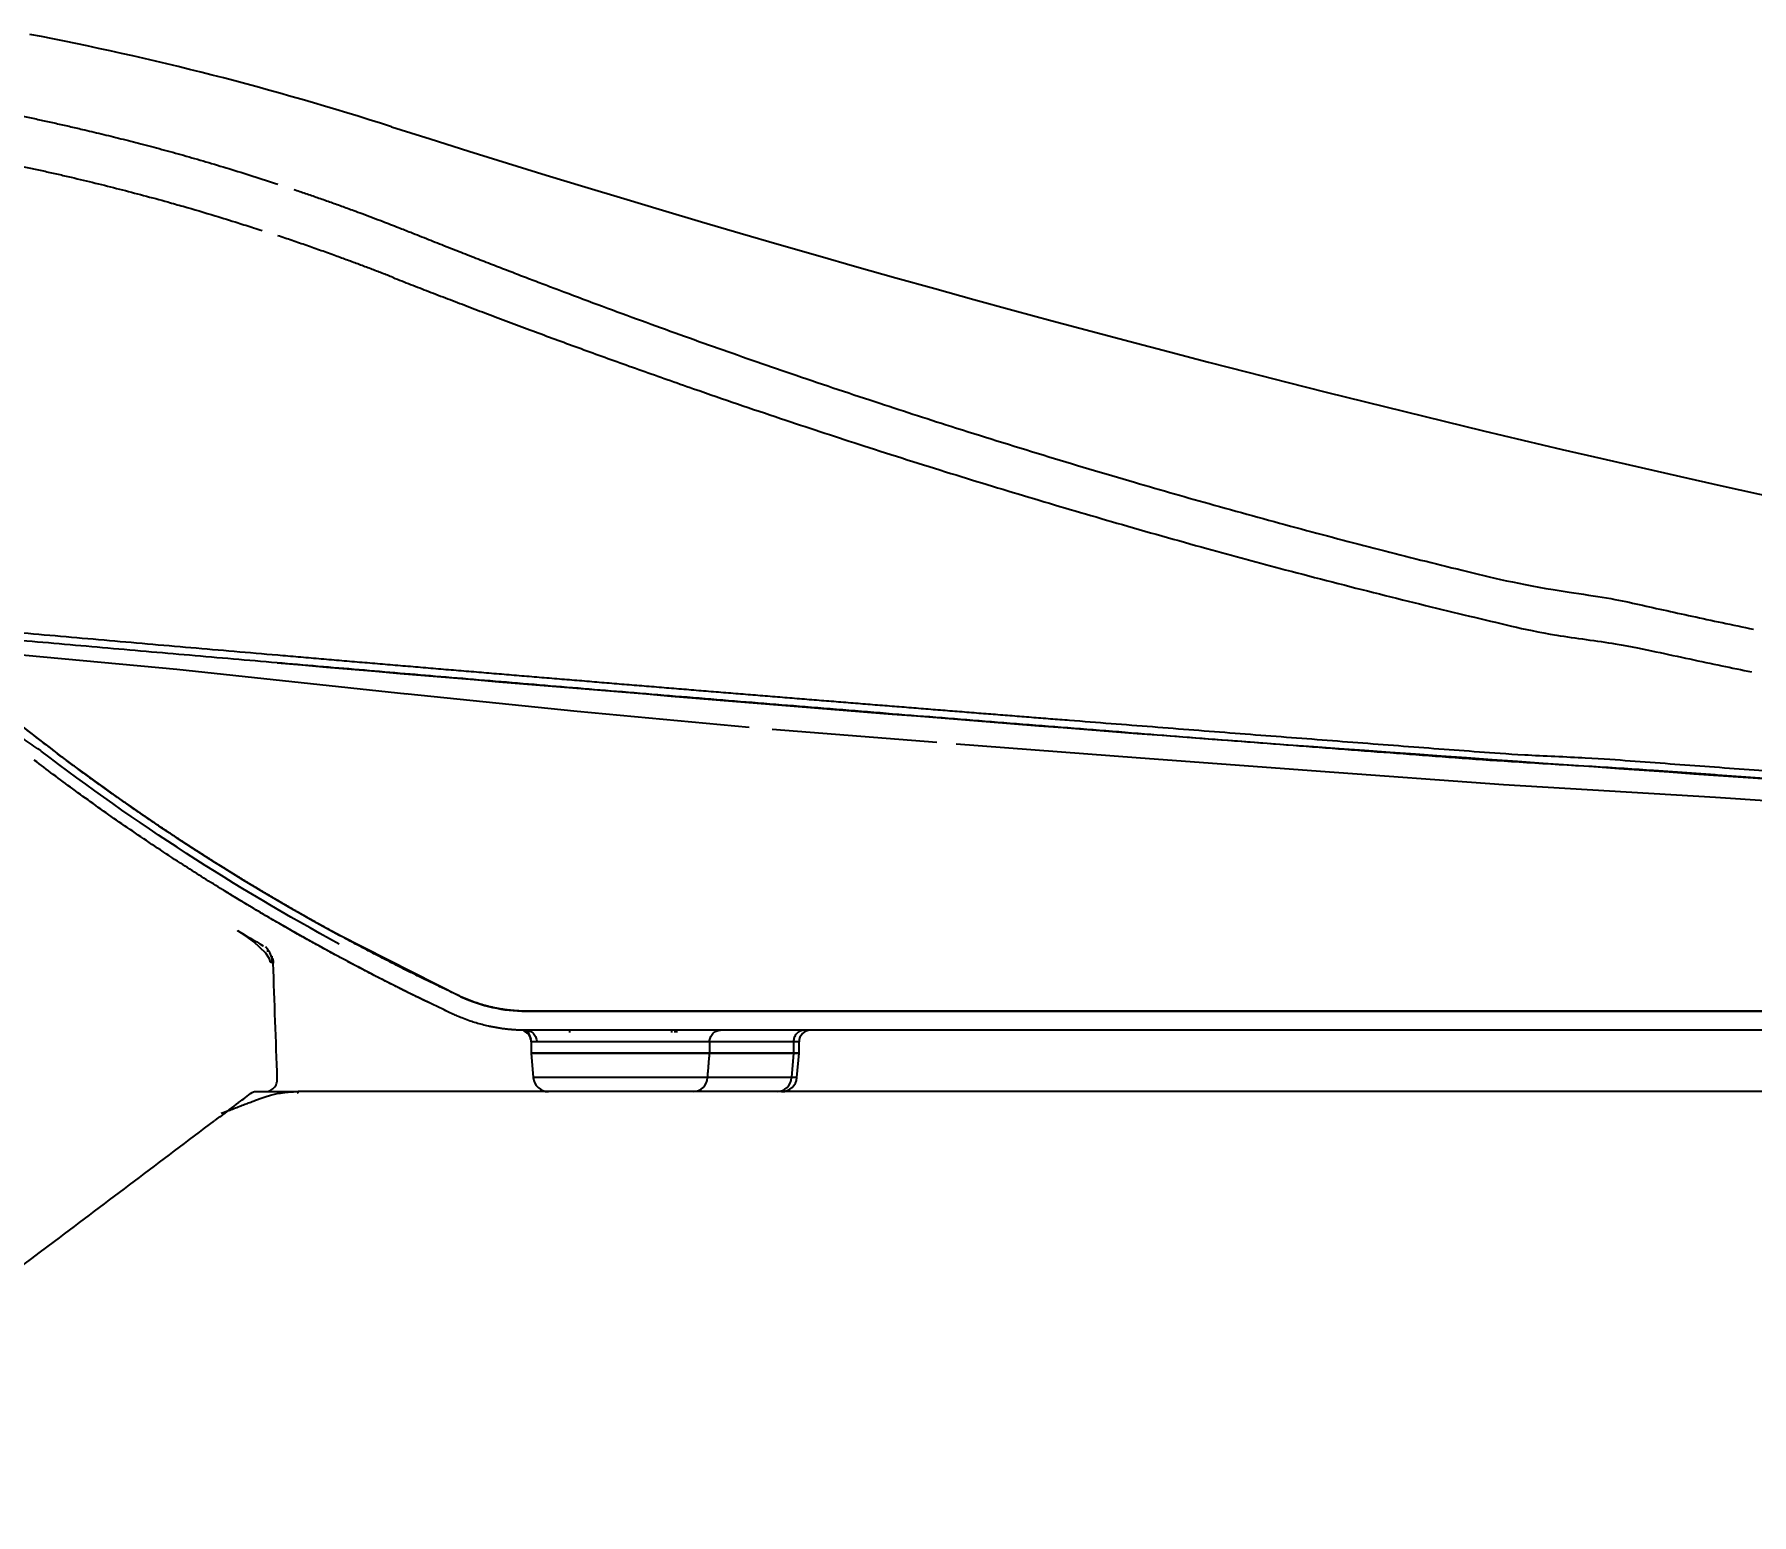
# Model space of a CAD drawing. Extents: x -4361 to 1554, y -156 to 2372.
# Drawn here: x -3877.1 to -3653.1, y 516.1 to 709.2 of the extents above; entities that cross this region are included whole.
import ezdxf

# ---------------------------------------------------------------- set-up
doc = ezdxf.new("R2010")
doc.units = 0
doc.header["$LTSCALE"] = 20
doc.header["$MEASUREMENT"] = 0
doc.layers.get('0').update_dxf_attribs({"linetype": 'CONTINUOUS'})
doc.layers.get('DEFPOINTS').update_dxf_attribs({"linetype": 'CONTINUOUS'})
doc.styles.get("Standard").update_dxf_attribs({"font": 'NanumGothic.ttf'})
doc.dimstyles.get("Standard").update_dxf_attribs({"dimtxt": 2.7, "dimasz": 2.5, "dimexe": 1.5, "dimexo": 1.5, "dimgap": 1.5, "dimtad": 1, "dimdec": 0, "dimlfac": 10, "dimzin": 0, "dimdsep": 46, "dimtxsty": 'Standard', "dimcen": 0, "dimclrt": 2, "dimadec": 0, "dimazin": 0, "dimtfac": 1, "dimtdec": 0, "dimtmove": 0, "dimatfit": 3, "dimfxl": 0, "dimtolj": 1, "dimtzin": 0, "dimarcsym": 0})

# ---------------------------------------------------------------- blocks, each defined once
blk = doc.blocks.new('*D62')
at = {"color": 3, "lineweight": -2}
for p, q in [((-3484.29, 600.46), (-3484.29, -45.98)), ((-4229.15, 189.82), (-4229.15, -45.98)), ((-4209.15, -40.98), (-3504.29, -40.98))]:
    blk.add_line(p, q, dxfattribs=at)
at = {"color": 3}
for points in [[(-4209.15, -37.64), (-4209.15, -44.31), (-4229.15, -40.98)], [(-3504.29, -37.64), (-3504.29, -44.31), (-3484.29, -40.98)]]:
    blk.add_solid(points, dxfattribs=at)
at = {"layer": 'DEFPOINTS', "color": 0}
for p in [(-3484.29, 601.96), (-4229.15, 191.32), (-3484.29, -40.98)]:
    blk.add_point(p, dxfattribs=at)
at = {"color": 2, "insert": (-3858.72, -20.2), "char_height": 20, "attachment_point": 5}
blk.add_mtext('\\A1;745', dxfattribs=at)

msp = doc.modelspace()

# ---------------------------------------------------------------- linework, layer by layer
for p, q in [((-3759.38, 616.84), (-3780.86, 618.57)), ((-3821.43, 583.7), (-3837.3, 591.72)), ((-3847.3, 590.28), (-3847.32, 590.23)), ((-3846, 588.59), (-3846.01, 588.71)), ((-3846, 588.61), (-3846.01, 588.71)), ((-3632.38, 581.82), (-3812.96, 581.82)), ((-3812.94, 579.32), (-3812.82, 579.19)), ((-3807.28, 579.32), (-3807.28, 579.02)), ((-3793.92, 579.02), (-3793.92, 579.32)), ((-3793.53, 579.32), (-3793.53, 579.02)), ((-3793.28, 579.02), (-3793.28, 579.32)), ((-3812.28, 577.82), (-3812.28, 576.32)), ((-3812.28, 576.32), (-3812, 573.15)), ((-3812.28, 576.32), (-3789, 576.32)), ((-3789, 576.32), (-3812.28, 576.32)), ((-3789, 577.82), (-3811.55, 577.82)), ((-3789, 577.82), (-3789, 576.32)), ((-3778.06, 577.82), (-3789, 577.82)), ((-3789, 576.32), (-3778.06, 576.32)), ((-3778.06, 576.32), (-3789, 576.32)), ((-3778.06, 576.32), (-3778.32, 573.15)), ((-3778.06, 577.82), (-3778.06, 576.32)), ((-3777.33, 577.82), (-3778.06, 577.82)), ((-3778.06, 576.32), (-3777.33, 576.32)), ((-3777.33, 576.32), (-3778.06, 576.32)), ((-3777.61, 573.15), (-3777.33, 576.32)), ((-3777.33, 576.32), (-3777.33, 577.82)), ((-3846.81, 571.32), (-3842.66, 571.32)), ((-3789.26, 573.15), (-3812, 573.15)), ((-3778.32, 573.15), (-3789.26, 573.15)), ((-3777.61, 573.15), (-3778.32, 573.15))]:
    msp.add_line(p, q)
at = {"flags": 128}
for points in [[(-3828.49, 623.15), (-3858.51, 626.36), (-3888.14, 629.1)], [(-3783.84, 618.83), (-3806.27, 620.88), (-3828.76, 623.18)], [(-3635.1, 608.14), (-3657.8, 609.69), (-3685.45, 611.35), (-3709.32, 613.07), (-3733.38, 614.85), (-3756.85, 616.64)], [(-3846.29, 588.2), (-3846.42, 588.62), (-3846.88, 589.36), (-3848.44, 590.84), (-3849.45, 591.58), (-3850.55, 592.31)], [(-3846.64, 589.54), (-3846.64, 589.84), (-3846.94, 590.19)], [(-3846.01, 588.18), (-3846, 588.58), (-3846.09, 588.98)], [(-3812.94, 579.32), (-3812.68, 579.03), (-3812.32, 578.21)]]:
    msp.add_lwpolyline(points, dxfattribs=at)
for centre, radius, start, end in [((-3952.98, 316.37), 400, 72.1688, 79.1442), ((-3210.79, 2648.01), 2046.91, 252.37726, 261.83817), ((-3696.91, 850.02), 293.99, 229.3221, 232.4245), ((-3696.9, 850.03), 294, 232.4244, 241.4745), ((-3690.72, 860.28), 312.02, 239.1859, 239.8929), ((-3848.45, 588.26), 2.4, 356.8943, 41.2539), ((-3812.96, 601.82), 20, 244.941, 270.0001), ((-3813.78, 577.83), 1.5, 358.9863, 68.5413), ((-3775.83, 577.82), 1.5, 90, 180), ((-3810.01, 573.32), 2, 185, 270), ((-3791.19, 573.25), 1.93, 271.6326, 356.9252), ((-3780.24, 573.25), 1.93, 271.6333, 356.9244), ((-3779.6, 573.32), 2, 270, 355)]:
    msp.add_arc(centre, radius, start, end)
for points, knots in [([(-3896.95, 701.75), (-3896.36, 701.66), (-3895.19, 701.49), (-3893.43, 701.22), (-3891.68, 700.94), (-3889.92, 700.65), (-3888.18, 700.36), (-3886.43, 700.05), (-3884.69, 699.73), (-3882.95, 699.4), (-3881.21, 699.06), (-3879.47, 698.72), (-3877.73, 698.36), (-3875.99, 697.99), (-3874.26, 697.61), (-3872.52, 697.22), (-3870.55, 696.76), (-3868.31, 696.23), (-3865.77, 695.6), (-3863.14, 694.93), (-3860.41, 694.21), (-3857.59, 693.43), (-3854.67, 692.59), (-3851.65, 691.69), (-3848.52, 690.73), (-3846.41, 690.04), (-3845.33, 689.69)], [0, 0, 0, 0, 0.033573, 0.067095, 0.100574, 0.134018, 0.167433, 0.200829, 0.234213, 0.267593, 0.300977, 0.334372, 0.367786, 0.401228, 0.434705, 0.468225, 0.501796, 0.549156, 0.598394, 0.64955, 0.702674, 0.757819, 0.815048, 0.874433, 0.936053, 1, 1, 1, 1]), ([(-3897.9, 695.4), (-3897.33, 695.32), (-3896.18, 695.15), (-3894.46, 694.89), (-3892.74, 694.62), (-3891.03, 694.33), (-3889.32, 694.04), (-3887.61, 693.74), (-3885.9, 693.43), (-3884.19, 693.1), (-3882.48, 692.77), (-3880.78, 692.43), (-3879.08, 692.08), (-3877.38, 691.72), (-3875.68, 691.35), (-3873.98, 690.97), (-3870.74, 690.22), (-3865.96, 689.05), (-3861.1, 687.76), (-3856.95, 686.58), (-3853.89, 685.68), (-3850.82, 684.73), (-3848.78, 684.09), (-3847.74, 683.75), (-3847.37, 683.63)], [0, 0, 0, 0, 0.033456, 0.066912, 0.100367, 0.133822, 0.167277, 0.200732, 0.234187, 0.267642, 0.301098, 0.334554, 0.36801, 0.401467, 0.434925, 0.468382, 0.501839, 0.627058, 0.75227, 0.792437, 0.876386, 0.936526, 0.977731, 1, 1, 1, 1]), ([(-3843.24, 689), (-3842.72, 688.82), (-3841.69, 688.47), (-3840.14, 687.93), (-3838.57, 687.38), (-3837, 686.82), (-3835.58, 686.3), (-3833.8, 685.64), (-3831.85, 684.91), (-3829.74, 684.09), (-3828.52, 683.61), (-3827.98, 683.4)], [0, 0, 0, 0, 0.0999141, 0.2012135, 0.3035452, 0.4065543, 0.5098841, 0.5827924, 0.7571417, 0.8945919, 1, 1, 1, 1]), ([(-3827.98, 683.4), (-3827.21, 683.09), (-3825.67, 682.47), (-3823.38, 681.57), (-3821.14, 680.69), (-3818.95, 679.83), (-3816.8, 679), (-3814.7, 678.18), (-3812.64, 677.39), (-3810.63, 676.63), (-3805.93, 674.85), (-3798.57, 672.11), (-3788.48, 668.48), (-3778.12, 664.87), (-3767.79, 661.41), (-3756.83, 657.86), (-3745.54, 654.34), (-3734.09, 650.92), (-3722.86, 647.71), (-3711.98, 644.72), (-3700.97, 641.83), (-3689.98, 639.09), (-3681.54, 637.08), (-3671.55, 635.7), (-3668.14, 634.93), (-3664.56, 634.14), (-3660.81, 633.32), (-3656.88, 632.47), (-3654.21, 631.91), (-3652.84, 631.63)], [0, 0, 0, 0, 0.0138734, 0.0274604, 0.0407621, 0.0537798, 0.0665145, 0.0789673, 0.0911392, 0.1030313, 0.1146445, 0.1743901, 0.2332494, 0.2926039, 0.3566416, 0.4143727, 0.4843971, 0.5538583, 0.6141013, 0.6800954, 0.7433561, 0.8059629, 0.8717218, 0.8905761, 0.9104379, 0.9313089, 0.9531911, 0.9760871, 1, 1, 1, 1]), ([(-3830.29, 677.5), (-3830.77, 677.69), (-3831.74, 678.07), (-3833.21, 678.63), (-3834.71, 679.2), (-3836.23, 679.76), (-3837.89, 680.36), (-3839.66, 681), (-3841.55, 681.67), (-3843.44, 682.32), (-3844.71, 682.74), (-3845.33, 682.95)], [0, 0, 0, 0, 0.097149, 0.195717, 0.295708, 0.397124, 0.499967, 0.625191, 0.750064, 0.876567, 1, 1, 1, 1]), ([(-3830.29, 677.5), (-3829.52, 677.2), (-3827.97, 676.59), (-3825.59, 675.67), (-3823.13, 674.72), (-3820.58, 673.75), (-3817.94, 672.74), (-3815.22, 671.72), (-3812.4, 670.66), (-3809.5, 669.59), (-3806.51, 668.49), (-3803.43, 667.37), (-3800.26, 666.23), (-3797, 665.07), (-3793.65, 663.89), (-3787.67, 661.8), (-3779.41, 658.99), (-3768.5, 655.41), (-3757.72, 651.99), (-3746.71, 648.64), (-3735.58, 645.37), (-3724.65, 642.28), (-3713.23, 639.19), (-3703.73, 636.74), (-3695.72, 634.75), (-3689.98, 633.36), (-3684.5, 632.06), (-3679.29, 630.86), (-3670.34, 629.75), (-3665.65, 628.71), (-3661.22, 627.76), (-3657.06, 626.88), (-3654.38, 626.33), (-3653.08, 626.06)], [0, 0, 0, 0, 0.013424, 0.027348, 0.041772, 0.056697, 0.072123, 0.088049, 0.104475, 0.121401, 0.138828, 0.156755, 0.175183, 0.19411, 0.213538, 0.233466, 0.298234, 0.356863, 0.422389, 0.484648, 0.546773, 0.614348, 0.673042, 0.743504, 0.777991, 0.810981, 0.842475, 0.872471, 0.900971, 0.927974, 0.953479, 0.977488, 1, 1, 1, 1]), ([(-3890.65, 632.23), (-3886.88, 631.89), (-3879.32, 631.22), (-3867.99, 630.23), (-3856.66, 629.24), (-3849.11, 628.59), (-3845.33, 628.27)], [0, 0, 0, 0, 0.249997, 0.499996, 0.749997, 1, 1, 1, 1]), ([(-3845.42, 627.24), (-3849.22, 627.57), (-3856.81, 628.22), (-3868.17, 629.21), (-3879.47, 630.2), (-3886.99, 630.87), (-3890.74, 631.2)], [0, 0, 0, 0, 0.2516833, 0.5022443, 0.7516833, 1, 1, 1, 1]), ([(-3845.42, 627.24), (-3811.12, 624.3), (-3776.82, 621.47), (-3708.91, 616.11), (-3671.32, 613.57), (-3638.45, 611.2)], [0, 0, 0, 0, 0.5, 0.5, 1, 1, 1, 1]), ([(-3638.8, 611.23), (-3639.62, 611.29), (-3641.25, 611.4), (-3643.71, 611.58), (-3646.16, 611.76), (-3648.62, 611.94), (-3651.08, 612.12), (-3653.54, 612.3), (-3656, 612.48), (-3658.46, 612.66), (-3660.92, 612.84), (-3663.38, 613.02), (-3669.5, 613.47), (-3683.31, 614.21), (-3696.81, 615.22), (-3710.35, 616.26), (-3723.83, 617.3), (-3737.26, 618.35), (-3750.47, 619.39), (-3763.54, 620.44), (-3776.28, 621.47), (-3788.82, 622.49), (-3800.85, 623.48), (-3812.6, 624.46), (-3822.02, 625.25), (-3829.38, 625.87), (-3834.71, 626.33), (-3840.05, 626.78), (-3843.63, 627.09), (-3845.42, 627.24)], [0, 0, 0, 0, 0.012464, 0.024918, 0.037363, 0.049797, 0.062222, 0.074637, 0.087043, 0.09944, 0.111828, 0.124207, 0.136578, 0.204114, 0.271685, 0.338603, 0.405781, 0.47176, 0.537293, 0.60049, 0.66414, 0.724262, 0.784264, 0.840206, 0.896076, 0.921897, 0.947823, 0.973857, 1, 1, 1, 1]), ([(-3845.33, 628.27), (-3844.44, 628.19), (-3842.66, 628.04), (-3839.98, 627.81), (-3837.32, 627.58), (-3834.65, 627.35), (-3831.99, 627.13), (-3829.34, 626.9), (-3826.69, 626.68), (-3824.05, 626.45), (-3821.4, 626.23), (-3818.77, 626.01), (-3816.14, 625.79), (-3813.51, 625.57), (-3810.89, 625.35), (-3808.27, 625.13), (-3805.66, 624.92), (-3803.06, 624.7), (-3800.46, 624.48), (-3797.86, 624.27), (-3795.27, 624.06), (-3792.68, 623.84), (-3790.1, 623.63), (-3787.52, 623.42), (-3784.95, 623.21), (-3782.39, 623), (-3779.83, 622.79), (-3777.27, 622.58), (-3774.72, 622.38), (-3772.18, 622.17), (-3769.64, 621.97), (-3767.1, 621.76), (-3764.57, 621.56), (-3762.05, 621.36), (-3759.53, 621.15), (-3757.02, 620.95), (-3754.51, 620.75), (-3752.01, 620.55), (-3749.52, 620.36), (-3747.03, 620.16), (-3744.54, 619.96), (-3741.08, 619.69), (-3736.64, 619.34), (-3731.23, 618.92), (-3725.84, 618.5), (-3720.47, 618.08), (-3715.11, 617.67), (-3709.77, 617.26), (-3704.45, 616.85), (-3699.15, 616.44), (-3693.86, 616.04), (-3688.6, 615.65), (-3683.35, 615.25), (-3674.12, 614.86), (-3668.91, 614.48), (-3663.73, 614.09), (-3658.56, 613.71), (-3653.41, 613.33), (-3648.28, 612.96), (-3643.17, 612.59), (-3639.78, 612.34), (-3638.09, 612.22)], [0, 0, 0, 0, 0.0129911, 0.0259606, 0.0389085, 0.0518349, 0.0647398, 0.0776231, 0.0904848, 0.103325, 0.1161436, 0.1289406, 0.1417161, 0.1544701, 0.1672024, 0.1799133, 0.1926025, 0.2052702, 0.2179163, 0.2305409, 0.2431439, 0.2557254, 0.2682852, 0.2808236, 0.2933403, 0.3058355, 0.3183091, 0.3307612, 0.3431916, 0.3556006, 0.3679879, 0.3803537, 0.3926979, 0.4050206, 0.4173217, 0.4296012, 0.4418591, 0.4540955, 0.4663103, 0.4785035, 0.4906752, 0.5028253, 0.529434, 0.5559936, 0.5825041, 0.6089656, 0.635378, 0.6617414, 0.6880557, 0.7143209, 0.740537, 0.7667041, 0.7928221, 0.8188911, 0.844911, 0.8708818, 0.8968036, 0.9226763, 0.9484999, 0.9742745, 1, 1, 1, 1]), ([(-3888.67, 627.18), (-3888.66, 627.17), (-3888.54, 627.07), (-3888.1, 626.69), (-3887.39, 626.09), (-3886.52, 625.35), (-3885.59, 624.56), (-3884.56, 623.71), (-3883.14, 622.54), (-3881.25, 621), (-3878.92, 619.14), (-3876.51, 617.26), (-3874.87, 616.02), (-3874.04, 615.38)], [0, 0, 0, 0, 0.002854, 0.071156, 0.143856, 0.212582, 0.285666, 0.355005, 0.42804, 0.570709, 0.713646, 0.854004, 1, 1, 1, 1]), ([(-3876.18, 615.74), (-3876.2, 615.76), (-3876.25, 615.79), (-3876.4, 615.89), (-3876.86, 616.2), (-3877.47, 616.61), (-3878.13, 617.06), (-3878.59, 617.38), (-3879.31, 617.88), (-3880.26, 618.53), (-3881.56, 619.44), (-3882.87, 620.36), (-3884.18, 621.3), (-3885.48, 622.23), (-3886.7, 623.13), (-3887.58, 623.77), (-3888.06, 624.12), (-3888.3, 624.3), (-3888.33, 624.33), (-3888.34, 624.33)], [0, 0, 0, 0, 0.003328, 0.008918, 0.026883, 0.089937, 0.122232, 0.150711, 0.175374, 0.260306, 0.332055, 0.433654, 0.529174, 0.621261, 0.747125, 0.867492, 0.93213, 0.992896, 1, 1, 1, 1]), ([(-3837.99, 589.25), (-3838.46, 589.5), (-3839.42, 590.03), (-3840.93, 590.86), (-3842.56, 591.77), (-3844.31, 592.77), (-3846.19, 593.85), (-3849.14, 595.59), (-3853.12, 598), (-3857.4, 600.71), (-3860.99, 603.06), (-3863.88, 605.01), (-3866.68, 606.94), (-3869.4, 608.86), (-3872.03, 610.77), (-3874.59, 612.66), (-3876.25, 613.93), (-3877.08, 614.55)], [0, 0, 0, 0, 0.033834, 0.070801, 0.110902, 0.154138, 0.200506, 0.250009, 0.375005, 0.5, 0.576293, 0.650965, 0.724015, 0.795444, 0.865251, 0.933436, 1, 1, 1, 1]), ([(-3830.2, 587.98), (-3830.7, 588.24), (-3831.68, 588.74), (-3833.15, 589.5), (-3834.62, 590.28), (-3836.08, 591.06), (-3837.54, 591.85), (-3839, 592.65), (-3840.45, 593.45), (-3841.9, 594.27), (-3843.35, 595.1), (-3844.79, 595.93), (-3846.23, 596.77), (-3847.66, 597.62), (-3849.09, 598.48), (-3850.51, 599.35), (-3851.93, 600.22), (-3853.35, 601.11), (-3854.76, 602), (-3856.17, 602.9), (-3857.57, 603.81), (-3858.97, 604.73), (-3860.36, 605.66), (-3861.75, 606.59), (-3863.14, 607.54), (-3864.52, 608.49), (-3865.89, 609.45), (-3867.26, 610.42), (-3868.63, 611.39), (-3869.99, 612.38), (-3871.34, 613.37), (-3872.7, 614.37), (-3873.59, 615.05), (-3874.04, 615.38)], [0, 0, 0, 0, 0.032022, 0.06406, 0.096113, 0.128183, 0.160267, 0.192368, 0.224485, 0.256617, 0.288765, 0.320928, 0.353108, 0.385303, 0.417514, 0.44974, 0.481983, 0.514241, 0.546514, 0.578804, 0.611109, 0.64343, 0.675767, 0.70812, 0.740488, 0.772872, 0.805271, 0.837687, 0.870118, 0.902565, 0.935028, 0.967506, 1, 1, 1, 1]), ([(-3850.14, 596.2), (-3850.73, 596.56), (-3851.92, 597.28), (-3852.48, 597.62), (-3852.3, 597.52), (-3852.3, 597.52)], [0, 0, 0, 0, 0.499543, 0.99951, 1, 1, 1, 1]), ([(-3825.54, 582.89), (-3825.77, 583), (-3826.22, 583.21), (-3826.88, 583.54), (-3827.54, 583.86), (-3828.19, 584.18), (-3828.83, 584.49), (-3829.46, 584.81), (-3830.08, 585.12), (-3830.69, 585.43), (-3831.3, 585.74), (-3831.89, 586.04), (-3832.48, 586.34), (-3833.06, 586.64), (-3833.63, 586.94), (-3835.33, 587.82), (-3837.99, 589.24), (-3841.29, 591.05), (-3844.17, 592.68), (-3846, 593.74), (-3847.09, 594.38), (-3847.61, 594.69), (-3848.1, 594.98), (-3848.56, 595.25), (-3849, 595.51), (-3849.41, 595.76), (-3849.79, 595.99), (-3850.02, 596.13), (-3850.14, 596.2)], [0, 0, 0, 0, 0.017857, 0.035701, 0.053532, 0.071352, 0.089161, 0.106962, 0.124755, 0.142541, 0.160323, 0.1781, 0.195875, 0.213648, 0.231421, 0.249196, 0.374452, 0.499498, 0.624628, 0.749917, 0.781154, 0.812385, 0.843615, 0.874851, 0.906101, 0.937372, 0.968669, 1, 1, 1, 1]), ([(-3822.49, 581.44), (-3822.99, 581.67), (-3823.98, 582.14), (-3825.46, 582.84), (-3826.92, 583.55), (-3828.36, 584.26), (-3829.79, 584.97), (-3831.2, 585.68), (-3832.59, 586.39), (-3833.96, 587.11), (-3835.32, 587.82), (-3836.67, 588.53), (-3837.55, 589.01), (-3837.99, 589.25)], [0, 0, 0, 0, 0.0951596, 0.1894681, 0.2829257, 0.3755329, 0.4672898, 0.5581971, 0.6482549, 0.7374637, 0.8258239, 0.9133358, 1, 1, 1, 1]), ([(-3845.92, 588.08), (-3845.93, 588.08), (-3845.94, 588.09), (-3846.26, 588.19), (-3846.31, 588.21)], [0, 0, 0, 0, 0.851117, 1, 1, 1, 1]), ([(-3846.01, 588.72), (-3846.01, 588.69), (-3845.99, 588.64), (-3845.97, 588.55), (-3845.95, 588.45), (-3845.94, 588.34), (-3845.92, 588.21), (-3845.92, 588.12), (-3845.92, 588.08)], [0, 0, 0, 0, 0.152334, 0.309659, 0.472576, 0.641624, 0.817289, 1, 1, 1, 1]), ([(-3821.43, 583.7), (-3821.96, 583.95), (-3823.01, 584.44), (-3824.54, 585.18), (-3826.03, 585.9), (-3827.47, 586.61), (-3828.85, 587.3), (-3829.76, 587.76), (-3830.2, 587.98)], [0, 0, 0, 0, 0.180216, 0.355012, 0.524387, 0.688343, 0.846881, 1, 1, 1, 1]), ([(-3812.96, 581.82), (-3813.11, 581.82), (-3813.41, 581.82), (-3813.87, 581.84), (-3814.32, 581.86), (-3814.78, 581.9), (-3815.23, 581.95), (-3815.69, 582), (-3816.14, 582.07), (-3816.59, 582.15), (-3817.04, 582.24), (-3817.49, 582.34), (-3817.94, 582.45), (-3818.39, 582.57), (-3818.83, 582.7), (-3819.27, 582.84), (-3819.71, 582.99), (-3820.14, 583.15), (-3820.58, 583.33), (-3821.01, 583.51), (-3821.29, 583.64), (-3821.43, 583.7)], [0, 0, 0, 0, 0.051956, 0.103987, 0.156092, 0.208272, 0.260527, 0.312857, 0.365262, 0.417742, 0.470297, 0.522928, 0.575633, 0.628415, 0.681271, 0.734203, 0.787211, 0.840295, 0.893454, 0.946689, 1, 1, 1, 1]), ([(-3812.96, 579.32), (-3813.12, 579.32), (-3813.44, 579.32), (-3813.93, 579.34), (-3814.42, 579.37), (-3814.9, 579.4), (-3815.39, 579.45), (-3815.88, 579.51), (-3816.37, 579.58), (-3816.86, 579.66), (-3817.35, 579.75), (-3818.22, 579.93), (-3819.18, 580.19), (-3820.27, 580.53), (-3821.07, 580.83), (-3821.83, 581.14), (-3822.28, 581.34), (-3822.49, 581.44)], [0, 0, 0, 0, 0.049268, 0.098698, 0.148289, 0.198042, 0.247956, 0.298032, 0.34827, 0.39867, 0.449231, 0.499954, 0.67111, 0.749944, 0.847583, 0.930935, 1, 1, 1, 1]), ([(-3812.96, 581.82), (-3812.15, 581.82), (-3810.46, 581.82), (-3807.82, 581.82), (-3804.96, 581.82), (-3801.88, 581.82), (-3798.49, 581.82), (-3794.98, 581.82), (-3790.84, 581.82), (-3787.24, 581.82), (-3784.8, 581.82), (-3784.08, 581.82)], [0, 0, 0, 0, 0.0836872, 0.1750119, 0.2739742, 0.3805738, 0.4948109, 0.6262685, 0.745789, 0.9247475, 1, 1, 1, 1]), ([(-3784.08, 581.82), (-3783.59, 581.82), (-3782.42, 581.82), (-3780.39, 581.82), (-3777.76, 581.82), (-3774.85, 581.82), (-3771.85, 581.82), (-3768.86, 581.82), (-3765.6, 581.82), (-3762.5, 581.82), (-3760.47, 581.82), (-3759.67, 581.82)], [0, 0, 0, 0, 0.05989, 0.143199, 0.249924, 0.382787, 0.500086, 0.618462, 0.750205, 0.901305, 1, 1, 1, 1]), ([(-3759.67, 581.82), (-3758.88, 581.82), (-3757.29, 581.82), (-3754.91, 581.82), (-3752.53, 581.82), (-3750.15, 581.82), (-3747.78, 581.82), (-3745.41, 581.82), (-3743.04, 581.82), (-3740.67, 581.82), (-3738.3, 581.82), (-3735.93, 581.82), (-3733.57, 581.82), (-3731.2, 581.82), (-3728.84, 581.82), (-3726.48, 581.82), (-3724.12, 581.82), (-3721.77, 581.82), (-3719.41, 581.82), (-3717.06, 581.82), (-3714.71, 581.82), (-3712.36, 581.82), (-3710.02, 581.82), (-3707.67, 581.82), (-3705.33, 581.82), (-3702.99, 581.82), (-3700.65, 581.82), (-3698.32, 581.82), (-3695.99, 581.82), (-3693.65, 581.82), (-3691.33, 581.82), (-3689, 581.82), (-3686.68, 581.82), (-3684.36, 581.82), (-3682.04, 581.82), (-3679.72, 581.82), (-3673.41, 581.82), (-3671.1, 581.82), (-3668.79, 581.82), (-3666.48, 581.82), (-3664.18, 581.82), (-3661.88, 581.82), (-3659.58, 581.82), (-3657.28, 581.82), (-3654.99, 581.82), (-3652.7, 581.82), (-3650.42, 581.82), (-3648.13, 581.82), (-3645.85, 581.82), (-3643.57, 581.82), (-3641.3, 581.82), (-3639.03, 581.82), (-3636.76, 581.82), (-3634.49, 581.82), (-3632.98, 581.82), (-3632.23, 581.82)], [0, 0, 0, 0, 0.018931, 0.03786, 0.056787, 0.075711, 0.094633, 0.113552, 0.132469, 0.151383, 0.170295, 0.189204, 0.208111, 0.227016, 0.245918, 0.264818, 0.283715, 0.30261, 0.321502, 0.340392, 0.359279, 0.378164, 0.397047, 0.415927, 0.434805, 0.45368, 0.472553, 0.491423, 0.510291, 0.529156, 0.548019, 0.56688, 0.585738, 0.604594, 0.623447, 0.642298, 0.661146, 0.679992, 0.698836, 0.717677, 0.736515, 0.755352, 0.774185, 0.793017, 0.811845, 0.830672, 0.849496, 0.868317, 0.887137, 0.905953, 0.924767, 0.943579, 0.962389, 0.981196, 1, 1, 1, 1]), ([(-3813.08, 579.32), (-3813.25, 579.32), (-3813.62, 579.33), (-3813.79, 579.33), (-3813.72, 579.33), (-3813.72, 579.33)], [0, 0, 0, 0, 0.433984, 0.988008, 1, 1, 1, 1]), ([(-3632.85, 579.32), (-3633.64, 579.32), (-3635.22, 579.32), (-3637.59, 579.32), (-3639.96, 579.32), (-3642.33, 579.32), (-3644.71, 579.32), (-3647.09, 579.32), (-3649.47, 579.32), (-3651.86, 579.32), (-3654.25, 579.32), (-3656.64, 579.32), (-3659.03, 579.32), (-3661.43, 579.32), (-3663.83, 579.32), (-3666.23, 579.32), (-3668.64, 579.32), (-3671.04, 579.32), (-3673.46, 579.32), (-3682.69, 579.32), (-3690.78, 579.32), (-3701.74, 579.32), (-3712.74, 579.32), (-3723.78, 579.32), (-3734.86, 579.32), (-3745.97, 579.32), (-3757.11, 579.32), (-3766.2, 579.32), (-3773.22, 579.32), (-3778.18, 579.32), (-3783.14, 579.32), (-3788.11, 579.32), (-3793.07, 579.32), (-3798.04, 579.32), (-3803.01, 579.32), (-3807.98, 579.32), (-3811.3, 579.32), (-3812.96, 579.32)], [0, 0, 0, 0, 0.0138759, 0.02775, 0.0416226, 0.0554937, 0.0693637, 0.0832328, 0.0971012, 0.1109691, 0.1248368, 0.1387045, 0.1525723, 0.1664406, 0.1803096, 0.1941794, 0.2080504, 0.2219227, 0.2357965, 0.2496721, 0.3122633, 0.3748347, 0.4374067, 0.5000003, 0.5625915, 0.6251628, 0.6877349, 0.7503284, 0.7780775, 0.8058204, 0.833559, 0.8612951, 0.8890303, 0.9167667, 0.9445059, 0.9722497, 1, 1, 1, 1]), ([(-3812.96, 579.32), (-3812.79, 579.32), (-3812.61, 579.29), (-3812.27, 579.14), (-3812.1, 579.03), (-3811.82, 578.73), (-3811.72, 578.56), (-3811.58, 578.19), (-3811.55, 578), (-3811.55, 577.82)], [0, 0, 0, 0, 0.25, 0.25, 0.5, 0.5, 0.75, 0.75, 1, 1, 1, 1]), ([(-3789, 577.82), (-3789, 578.02), (-3788.96, 578.21), (-3788.82, 578.58), (-3788.72, 578.74), (-3788.46, 579.02), (-3788.3, 579.13), (-3787.96, 579.28), (-3787.77, 579.32), (-3787.59, 579.32)], [0, 0, 0, 0, 0.25, 0.25, 0.5, 0.5, 0.75, 0.75, 1, 1, 1, 1]), ([(-3776.65, 579.32), (-3776.83, 579.32), (-3777.01, 579.28), (-3777.36, 579.13), (-3777.51, 579.02), (-3777.77, 578.74), (-3777.88, 578.58), (-3778.02, 578.21), (-3778.06, 578.02), (-3778.06, 577.82)], [0, 0, 0, 0, 0.25, 0.25, 0.5, 0.5, 0.75, 0.75, 1, 1, 1, 1]), ([(-3811.55, 577.82), (-3811.75, 577.82), (-3812.14, 577.82), (-3812.34, 577.82), (-3812.28, 577.82), (-3812.28, 577.82)], [0, 0, 0, 0, 0.4992778, 0.9985526, 1, 1, 1, 1]), ([(-3848.36, 571.32), (-3847.93, 571.32), (-3847.58, 571.32), (-3847.11, 571.32), (-3846.99, 571.32), (-3846.99, 571.32)], [0, 0, 0, 0, 0.5, 0.5, 1, 1, 1, 1]), ([(-3847.38, 570.51), (-3847.29, 570.55), (-3847.12, 570.61), (-3846.84, 570.7), (-3846.55, 570.79), (-3846.25, 570.88), (-3845.93, 570.96), (-3845.59, 571.03), (-3845.2, 571.11), (-3844.72, 571.18), (-3844.13, 571.25), (-3843.43, 571.31), (-3842.93, 571.32), (-3842.66, 571.32)], [0, 0, 0, 0, 0.056773, 0.116439, 0.179009, 0.244488, 0.312886, 0.384206, 0.458456, 0.561736, 0.686418, 0.832505, 1, 1, 1, 1]), ([(-3846.99, 571.32), (-3846.8, 571.32), (-3846.59, 571.36), (-3846.19, 571.52), (-3846, 571.65), (-3845.68, 571.97), (-3845.56, 572.17), (-3845.41, 572.57), (-3845.38, 572.78), (-3845.39, 572.98)], [0, 0, 0, 0, 0.25, 0.25, 0.5, 0.5, 0.75, 0.75, 1, 1, 1, 1]), ([(-3635.51, 571.32), (-3643.59, 571.32), (-3651.72, 571.32), (-3668.07, 571.32), (-3680.29, 571.32), (-3696.82, 571.32), (-3705.12, 571.32), (-3721.79, 571.32), (-3730.16, 571.32), (-3746.94, 571.32), (-3755.36, 571.32), (-3772.25, 571.32), (-3780.71, 571.32), (-3797.65, 571.32), (-3806.14, 571.32), (-3823.13, 571.32), (-3831.63, 571.32), (-3840.13, 571.32)], [0, 0, 0, 0, 0.125, 0.125, 0.25, 0.25, 0.375, 0.375, 0.5, 0.5, 0.625, 0.625, 0.75, 0.75, 0.875, 0.875, 1, 1, 1, 1]), ([(-3852.69, 568.5), (-3852.53, 568.56), (-3852.23, 568.67), (-3851.8, 568.83), (-3851.41, 568.98), (-3850.91, 569.17), (-3850.32, 569.4), (-3849.62, 569.66), (-3848.99, 569.9), (-3848.4, 570.13), (-3847.87, 570.33), (-3847.54, 570.45), (-3847.38, 570.51)], [0, 0, 0, 0, 0.087289, 0.167335, 0.240139, 0.3057, 0.44635, 0.572242, 0.694505, 0.806499, 0.908298, 1, 1, 1, 1]), ([(-3906.36, 527.74), (-3904.53, 529.12), (-3899.15, 533.18), (-3888.52, 541.19), (-3872.76, 553.06), (-3860.54, 562.27), (-3853.58, 567.52)], [0, 0, 0, 0, 0.104181, 0.305575, 0.604181, 1, 1, 1, 1]), ([(-3852.86, 568.05), (-3852.98, 567.96), (-3853.22, 567.79), (-3853.46, 567.61), (-3853.58, 567.52)], [0, 0, 0, 0, 0.499902, 1, 1, 1, 1])]:
    msp.add_open_spline(points, degree=3, knots=knots)
for points, degree in [([(-3837.3, 590.57), (-3850.89, 597.92), (-3863.91, 606.35), (-3876.18, 615.74)], 3), ([(-3850.55, 592.25), (-3850.5, 592.33)], 1), ([(-3846.09, 588.97), (-3846.08, 588.94)], 1), ([(-3845.39, 572.98), (-3845.57, 578.01), (-3845.74, 583.04), (-3845.92, 588.08)], 3), ([(-3789.26, 573.15), (-3789, 576.32)], 1), ([(-3850.43, 569.89), (-3849.83, 570.34), (-3849.23, 570.8), (-3848.67, 571.22)], 3), ([(-3848.67, 571.22), (-3848.56, 571.3), (-3848.45, 571.32), (-3848.36, 571.32)], 3), ([(-3842.66, 571.32), (-3842.74, 571.11)], 1), ([(-3840.13, 571.32), (-3840.97, 571.32), (-3841.82, 571.32), (-3842.66, 571.32)], 3), ([(-3850.43, 569.89), (-3851.24, 569.28), (-3852.05, 568.67), (-3852.86, 568.05)], 3)]:
    msp.add_open_spline(points, degree=degree)

# ---------------------------------------------------------------- dimensions: what is measured, and where the dimension line sits
dim = msp.add_linear_dim(base=(-3484.29, -40.98), p1=(-4229.15, 191.32), p2=(-3484.29, 601.96), dimstyle='Standard', override={"dimtxt": 20, "dimasz": 20, "dimexe": 5, "dimgap": 10, "dimlfac": 1, "dimzin": 12, "dimclrd": 3, "dimclre": 3, "dimazin": 2, "dimarcsym": 1})
dim.commit()
dim.dimension.update_dxf_attribs({"geometry": '*D62', "text_midpoint": (-3858.72, -40.98), "dimtype": 160})

doc.saveas('drawing.dxf')
